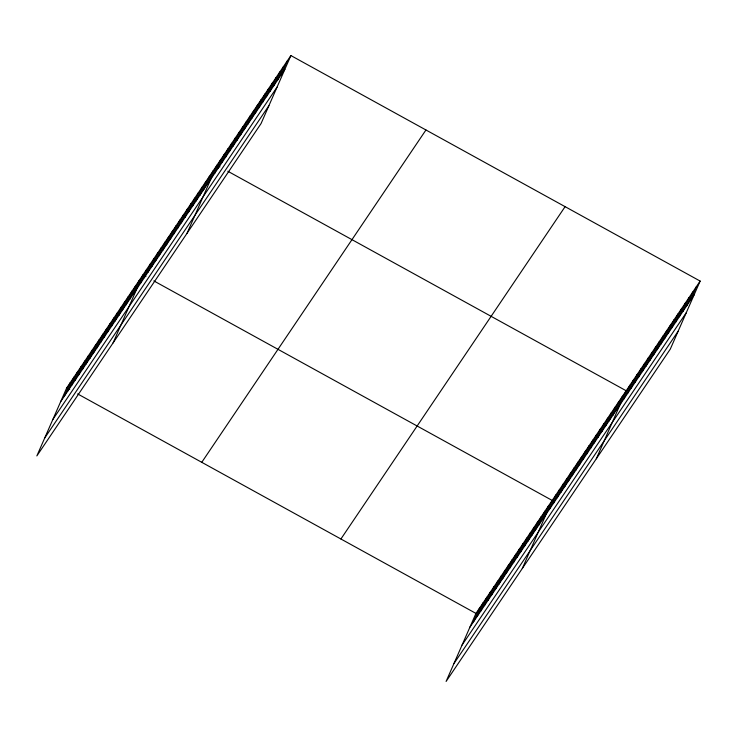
<?xml version="1.0" encoding="UTF-8"?>
<svg xmlns="http://www.w3.org/2000/svg" width="737" height="737" viewBox="0 0 737 737"><rect width="100%" height="100%" fill="white"/><g stroke="black" fill="none" stroke-linecap="round" stroke-linejoin="round"><path stroke-width="1.11" d="M290.903 55.561L66.708 387.892L36.85 455.917L261.045 123.586L290.903 55.561L700.15 281.083L670.292 349.108L446.097 681.439L475.955 613.414L700.15 281.083M64.303 396.276L70.337 382.512M67.933 390.896L73.967 377.132M71.563 385.515L77.597 371.752M75.192 380.135L81.236 366.372M78.822 374.755L84.866 360.992M82.452 369.375L88.495 355.612M86.082 363.995L92.125 350.232M89.711 358.615L95.755 344.842M93.341 353.235L99.384 339.462M96.971 347.855L103.014 334.082M100.601 342.475L106.644 328.702M104.23 337.095L110.274 323.322M107.86 331.705L113.903 317.942M111.49 326.325L117.533 312.562M115.119 320.945L121.163 307.182M118.749 315.565L124.793 301.802M122.379 310.185L128.422 296.421M126.009 304.805L132.052 291.041M129.638 299.425L135.682 285.661M133.268 294.045L139.311 280.281M113.074 342.926L142.941 274.901L145.917 276.541M140.592 283.183L146.635 269.41M144.295 277.702L150.339 263.929M147.99 272.211L154.033 258.447M151.693 266.73L157.736 252.966M155.387 261.248L161.431 247.485M159.091 255.767L165.134 241.994M162.794 250.276L168.828 236.513M166.488 244.795L172.532 231.031M170.192 239.313L176.235 225.55M173.886 233.832L179.929 220.059M177.589 228.35L183.633 214.578M181.284 222.86L187.327 209.096M184.987 217.378L191.03 203.615M188.681 211.897L194.725 198.133M192.385 206.415L198.428 192.643M196.079 200.925L202.122 187.161M199.782 195.443L205.826 181.68M203.476 189.962L209.52 176.198M207.18 184.48L213.223 170.708M187.06 233.26L216.927 165.226L219.902 166.866M214.578 173.508L220.621 159.745M218.281 168.027L224.324 154.263M221.975 162.545L228.019 148.782M225.679 157.064L231.722 143.291M229.373 151.573L235.416 137.81M233.076 146.092L239.12 132.328M236.77 140.61L242.814 126.847M240.474 135.129L246.517 121.356M244.168 129.648L250.212 115.875M247.872 124.157L253.915 110.393M251.575 118.675L257.609 104.912M255.269 113.194L261.313 99.431M258.973 107.713L265.016 93.94M262.667 102.222L268.71 88.458M266.37 96.74L272.414 82.977M270.064 91.259L276.108 77.496M273.768 85.778L279.811 72.005M277.462 80.296L283.505 66.523M281.166 74.806L287.209 61.042M473.541 621.798L479.584 608.034M477.171 616.418L483.214 602.654M480.8 611.037L486.844 597.274M484.43 605.657L490.474 591.894M488.06 600.277L494.103 586.514M491.69 594.897L497.733 581.134M495.319 589.517L501.363 575.754M498.949 584.137L504.992 570.364M502.579 578.757L508.622 564.984M506.208 573.377L512.252 559.604M509.838 567.997L515.882 554.224M513.468 562.617L519.511 548.844M517.098 557.236L523.141 543.464M520.727 551.847L526.771 538.084M524.357 546.467L530.4 532.704M527.987 541.087L534.03 527.323M531.617 535.707L537.66 521.943M535.246 530.327L541.29 516.563M538.876 524.947L544.919 511.183M542.506 519.567L548.549 505.803M522.321 568.448L552.179 500.423L153.858 280.917M549.839 508.705L555.882 494.942M553.533 503.224L559.576 489.451M557.236 497.733L563.28 483.969M560.94 492.252L566.974 478.488M564.634 486.77L570.678 473.007M568.338 481.289L574.381 467.516M572.032 475.798L578.075 462.035M575.735 470.317L581.779 456.553M579.429 464.835L585.473 451.072M583.133 459.354L589.176 445.59M586.827 453.872L592.87 440.1M590.53 448.382L596.574 434.618M594.225 442.9L600.268 429.137M597.928 437.419L603.971 423.655M601.622 431.937L607.666 418.165M605.326 426.447L611.369 412.683M609.029 420.965L615.073 407.202M612.723 415.484L618.767 401.72M616.427 410.002L622.47 396.23M596.307 458.783L626.164 390.748L227.844 171.251M623.824 399.03L629.868 385.267M627.519 393.549L633.562 379.785M631.222 388.067L637.265 374.304M634.916 382.586L640.96 368.813M638.62 377.095L644.663 363.332M642.314 371.614L648.357 357.85M646.017 366.132L652.061 352.369M649.721 360.651L655.755 346.878M653.415 355.17L659.458 341.397M657.118 349.679L663.162 335.915M660.813 344.197L666.856 330.434M664.516 338.716L670.559 324.953M668.21 333.235L674.254 319.462M671.914 327.744L677.957 313.98M675.608 322.262L681.651 308.499M679.311 316.781L685.355 303.018M683.006 311.3L689.049 297.527M686.709 305.818L692.752 292.045M690.412 300.327L696.447 286.564M60.674 401.656L284.86 69.324M52.806 419.565L277.001 87.233M44.708 438.018L268.904 105.677M201.763 462.311L425.958 129.979M340.909 538.996L565.104 206.655M469.911 627.178L694.107 294.846M462.053 645.087L686.248 312.755M453.955 663.54L678.151 331.199M66.708 387.892L69.693 389.532M77.634 393.908L475.955 613.414"/></g></svg>
